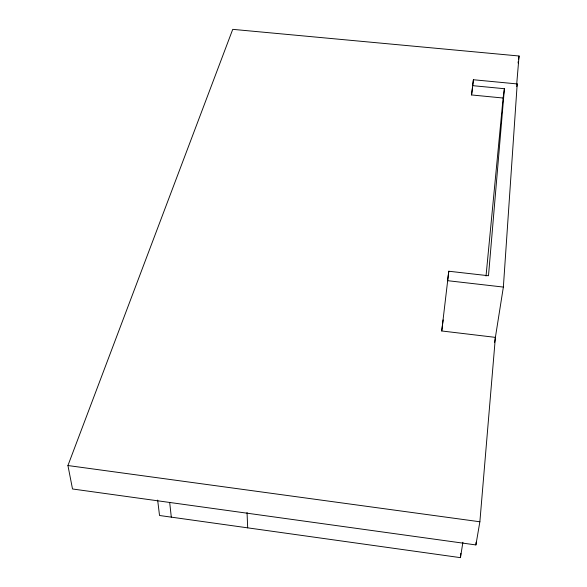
<?xml version="1.0" encoding="UTF-8"?>
<svg xmlns="http://www.w3.org/2000/svg" width="587" height="587" viewBox="0 0 587 587"><rect width="100%" height="100%" fill="white"/><g stroke="black" fill="none" stroke-linecap="round" stroke-linejoin="round"><path stroke-width="0.88" d="M503.367 287.072L517.206 83.934L473.416 79.744L472.652 85.658L504.402 88.71L488.494 275.743L448.791 271.231L447.573 280.681L503.367 287.072L494.555 342.647M516.663 84.609L519.069 56L232.738 29.35L67.931 465.535L72.517 488.978L475.903 544.934L479.873 521.77L495.391 337.371L441.74 330.973L448.791 271.231M475.903 544.934L476.138 542.205M460.531 556.784L460.839 553.336M486.029 276.022L503.11 98.022L504.402 88.71M503.11 98.022L471.559 94.955L473.416 79.744M441.74 330.973L443.141 319.886M471.559 94.955L472.498 87.558M518.057 63L518.306 61.253M518.563 59.5L519.069 56M516.824 86.538L517.206 83.934M462.901 542.256L460.457 557.65L159.525 515.496L157.654 500.08M67.931 465.535L479.873 521.77M169.694 502.56L171.309 517.14M247.046 512.495L247.685 527.845"/></g></svg>
